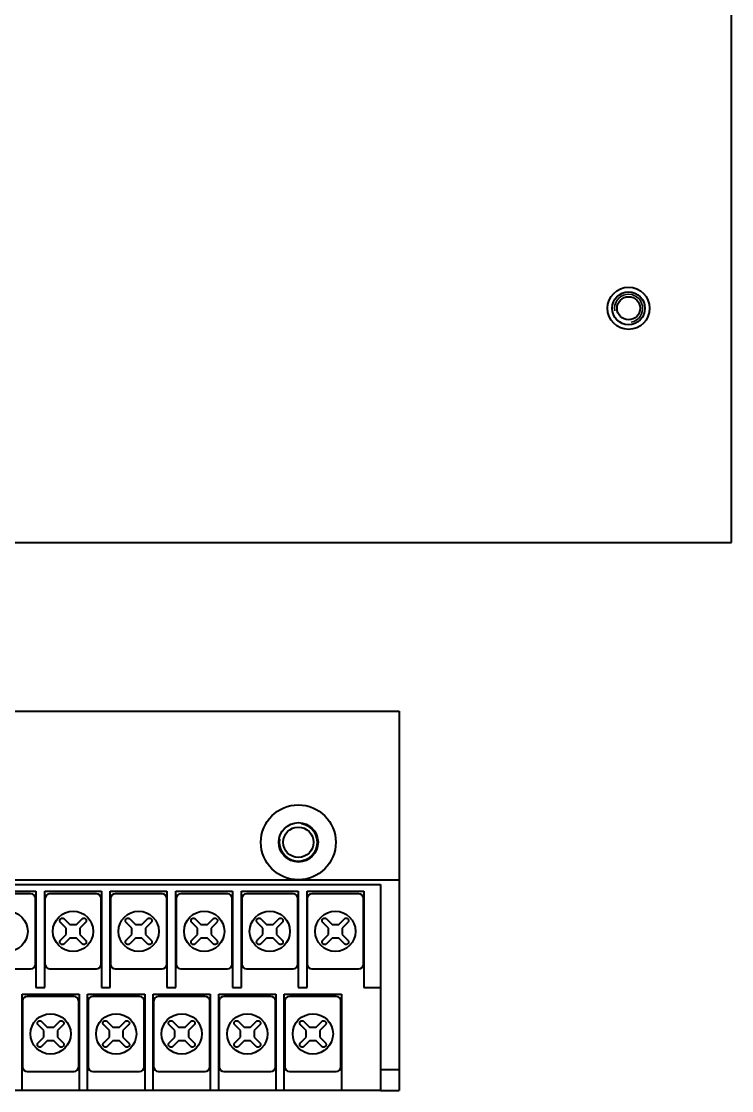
# Model space of a CAD drawing. Header units: millimetres. Extents: x 0 to 5945, y 0 to 4205.
# Drawn here: x 1693.9 to 1769.7, y 292.1 to 406.2 of the extents above; entities that cross this region are included whole.
import ezdxf

# ---------------------------------------------------------------- set-up
doc = ezdxf.new("R2010")
doc.units = ezdxf.units.MM
doc.header["$LTSCALE"] = 5
doc.layers.add('가시적인 것(ISO)', color=3, linetype='Continuous', lineweight=40)
doc.layers.add('가시적인 좁은 것(ISO)', color=3, linetype='Continuous', lineweight=35)

msp = doc.modelspace()

# ---------------------------------------------------------------- linework, layer by layer
at = {"layer": '가시적인 것(ISO)'}
for p, q in [((1769.737, 350.623), (1769.737, 555.723)), ((1549.737, 350.623), (1769.737, 350.623)), ((1688.438, 332.623), (1734.237, 332.623)), ((1734.237, 332.623), (1734.237, 314.623)), ((1585.237, 314.623), (1734.237, 314.623)), ((1587.237, 314.123), (1732.237, 314.123)), ((1732.237, 314.123), (1732.237, 294.373)), ((1734.237, 314.623), (1734.237, 294.373)), ((1689.412, 313.423), (1695.462, 313.423)), ((1694.937, 313.123), (1689.937, 313.123)), ((1695.462, 313.423), (1695.462, 303.123)), ((1696.412, 303.123), (1696.412, 313.423)), ((1696.412, 313.423), (1702.462, 313.423)), ((1701.937, 313.123), (1696.937, 313.123)), ((1702.462, 313.423), (1702.462, 303.123)), ((1703.412, 303.123), (1703.412, 313.423)), ((1703.412, 313.423), (1709.462, 313.423)), ((1708.937, 313.123), (1703.937, 313.123)), ((1709.462, 313.423), (1709.462, 303.123)), ((1710.412, 303.123), (1710.412, 313.423)), ((1710.412, 313.423), (1716.462, 313.423)), ((1715.937, 313.123), (1710.937, 313.123)), ((1716.462, 313.423), (1716.462, 303.123)), ((1717.412, 303.123), (1717.412, 313.423)), ((1717.412, 313.423), (1723.462, 313.423)), ((1722.937, 313.123), (1717.937, 313.123)), ((1723.462, 313.423), (1723.462, 303.123)), ((1724.412, 303.123), (1724.412, 313.423)), ((1724.412, 313.423), (1730.462, 313.423)), ((1729.937, 313.123), (1724.937, 313.123)), ((1730.462, 313.423), (1730.462, 303.123)), ((1695.437, 305.623), (1695.437, 312.623)), ((1696.437, 312.623), (1696.437, 305.623)), ((1702.437, 305.623), (1702.437, 312.623)), ((1703.437, 312.623), (1703.437, 305.623)), ((1709.437, 305.623), (1709.437, 312.623)), ((1710.437, 312.623), (1710.437, 305.623)), ((1716.437, 305.623), (1716.437, 312.623)), ((1717.437, 312.623), (1717.437, 305.623)), ((1723.437, 305.623), (1723.437, 312.623)), ((1724.437, 312.623), (1724.437, 305.623)), ((1730.437, 305.623), (1730.437, 312.623)), ((1698.478, 310.456), (1699.083, 309.851)), ((1699.79, 309.851), (1700.395, 310.456)), ((1705.478, 310.456), (1706.083, 309.851)), ((1706.79, 309.851), (1707.395, 310.456)), ((1712.478, 310.456), (1713.083, 309.851)), ((1713.79, 309.851), (1714.395, 310.456)), ((1719.478, 310.456), (1720.083, 309.851)), ((1720.79, 309.851), (1721.395, 310.456)), ((1726.478, 310.456), (1727.083, 309.851)), ((1727.79, 309.851), (1728.395, 310.456)), ((1698.709, 309.476), (1698.104, 310.081)), ((1698.709, 308.769), (1698.709, 309.476)), ((1699.083, 309.851), (1699.79, 309.851)), ((1700.769, 310.081), (1700.164, 309.476)), ((1700.164, 309.476), (1700.164, 308.769)), ((1705.709, 309.476), (1705.104, 310.081)), ((1705.709, 308.769), (1705.709, 309.476)), ((1706.083, 309.851), (1706.79, 309.851)), ((1707.769, 310.081), (1707.164, 309.476)), ((1707.164, 309.476), (1707.164, 308.769)), ((1712.709, 309.476), (1712.104, 310.081)), ((1712.709, 308.769), (1712.709, 309.476)), ((1713.083, 309.851), (1713.79, 309.851)), ((1714.769, 310.081), (1714.164, 309.476)), ((1714.164, 309.476), (1714.164, 308.769)), ((1719.709, 309.476), (1719.104, 310.081)), ((1719.709, 308.769), (1719.709, 309.476)), ((1720.083, 309.851), (1720.79, 309.851)), ((1721.769, 310.081), (1721.164, 309.476)), ((1721.164, 309.476), (1721.164, 308.769)), ((1726.709, 309.476), (1726.104, 310.081)), ((1726.709, 308.769), (1726.709, 309.476)), ((1727.083, 309.851), (1727.79, 309.851)), ((1728.769, 310.081), (1728.164, 309.476)), ((1728.164, 309.476), (1728.164, 308.769)), ((1698.104, 308.164), (1698.709, 308.769)), ((1699.083, 308.395), (1698.478, 307.79)), ((1699.79, 308.395), (1699.083, 308.395)), ((1700.395, 307.79), (1699.79, 308.395)), ((1700.164, 308.769), (1700.769, 308.164)), ((1705.104, 308.164), (1705.709, 308.769)), ((1706.083, 308.395), (1705.478, 307.79)), ((1706.79, 308.395), (1706.083, 308.395)), ((1707.395, 307.79), (1706.79, 308.395)), ((1707.164, 308.769), (1707.769, 308.164)), ((1712.104, 308.164), (1712.709, 308.769)), ((1713.083, 308.395), (1712.478, 307.79)), ((1713.79, 308.395), (1713.083, 308.395)), ((1714.395, 307.79), (1713.79, 308.395)), ((1714.164, 308.769), (1714.769, 308.164)), ((1719.104, 308.164), (1719.709, 308.769)), ((1720.083, 308.395), (1719.478, 307.79)), ((1720.79, 308.395), (1720.083, 308.395)), ((1721.395, 307.79), (1720.79, 308.395)), ((1721.164, 308.769), (1721.769, 308.164)), ((1726.104, 308.164), (1726.709, 308.769)), ((1727.083, 308.395), (1726.478, 307.79)), ((1727.79, 308.395), (1727.083, 308.395)), ((1728.395, 307.79), (1727.79, 308.395)), ((1728.164, 308.769), (1728.769, 308.164)), ((1689.937, 305.123), (1694.937, 305.123)), ((1696.937, 305.123), (1701.937, 305.123)), ((1703.937, 305.123), (1708.937, 305.123)), ((1710.937, 305.123), (1715.937, 305.123)), ((1717.937, 305.123), (1722.937, 305.123)), ((1724.937, 305.123), (1729.937, 305.123)), ((1693.987, 302.423), (1700.087, 302.423)), ((1693.987, 292.123), (1693.987, 302.423)), ((1695.462, 303.123), (1696.412, 303.123)), ((1700.087, 302.423), (1700.087, 292.123)), ((1700.987, 302.423), (1707.087, 302.423)), ((1700.987, 292.123), (1700.987, 302.423)), ((1702.462, 303.123), (1703.412, 303.123)), ((1707.087, 302.423), (1707.087, 292.123)), ((1707.987, 302.423), (1714.087, 302.423)), ((1707.987, 292.123), (1707.987, 302.423)), ((1709.462, 303.123), (1710.412, 303.123)), ((1714.087, 302.423), (1714.087, 292.123)), ((1714.987, 302.423), (1721.087, 302.423)), ((1714.987, 292.123), (1714.987, 302.423)), ((1716.462, 303.123), (1717.412, 303.123)), ((1721.087, 302.423), (1721.087, 292.123)), ((1721.987, 302.423), (1728.087, 302.423)), ((1721.987, 292.123), (1721.987, 302.423)), ((1723.462, 303.123), (1724.412, 303.123)), ((1728.087, 302.423), (1728.087, 292.123)), ((1730.462, 303.123), (1732.237, 303.123)), ((1694.037, 301.673), (1694.037, 294.673)), ((1699.537, 302.173), (1694.537, 302.173)), ((1700.037, 294.673), (1700.037, 301.673)), ((1701.037, 301.673), (1701.037, 294.673)), ((1706.537, 302.173), (1701.537, 302.173)), ((1707.037, 294.673), (1707.037, 301.673)), ((1708.037, 301.673), (1708.037, 294.673)), ((1713.537, 302.173), (1708.537, 302.173)), ((1714.037, 294.673), (1714.037, 301.673)), ((1715.037, 301.673), (1715.037, 294.673)), ((1720.537, 302.173), (1715.537, 302.173)), ((1721.037, 294.673), (1721.037, 301.673)), ((1722.037, 301.673), (1722.037, 294.673)), ((1727.537, 302.173), (1722.537, 302.173)), ((1728.037, 294.673), (1728.037, 301.673)), ((1696.309, 298.526), (1695.704, 299.131)), ((1696.078, 299.506), (1696.683, 298.901)), ((1697.39, 298.901), (1697.995, 299.506)), ((1698.369, 299.131), (1697.764, 298.526)), ((1703.309, 298.526), (1702.704, 299.131)), ((1703.078, 299.506), (1703.683, 298.901)), ((1704.39, 298.901), (1704.995, 299.506)), ((1705.369, 299.131), (1704.764, 298.526)), ((1710.309, 298.526), (1709.704, 299.131)), ((1710.078, 299.506), (1710.683, 298.901)), ((1711.39, 298.901), (1711.995, 299.506)), ((1712.369, 299.131), (1711.764, 298.526)), ((1717.309, 298.526), (1716.704, 299.131)), ((1717.078, 299.506), (1717.683, 298.901)), ((1718.39, 298.901), (1718.995, 299.506)), ((1719.369, 299.131), (1718.764, 298.526)), ((1724.309, 298.526), (1723.704, 299.131)), ((1724.078, 299.506), (1724.683, 298.901)), ((1725.39, 298.901), (1725.995, 299.506)), ((1726.369, 299.131), (1725.764, 298.526)), ((1696.309, 297.819), (1696.309, 298.526)), ((1696.683, 298.901), (1697.39, 298.901)), ((1697.764, 298.526), (1697.764, 297.819)), ((1703.309, 297.819), (1703.309, 298.526)), ((1703.683, 298.901), (1704.39, 298.901)), ((1704.764, 298.526), (1704.764, 297.819)), ((1710.309, 297.819), (1710.309, 298.526)), ((1710.683, 298.901), (1711.39, 298.901)), ((1711.764, 298.526), (1711.764, 297.819)), ((1717.309, 297.819), (1717.309, 298.526)), ((1717.683, 298.901), (1718.39, 298.901)), ((1718.764, 298.526), (1718.764, 297.819)), ((1724.309, 297.819), (1724.309, 298.526)), ((1724.683, 298.901), (1725.39, 298.901)), ((1725.764, 298.526), (1725.764, 297.819)), ((1695.704, 297.214), (1696.309, 297.819)), ((1696.683, 297.445), (1696.078, 296.84)), ((1697.39, 297.445), (1696.683, 297.445)), ((1697.995, 296.84), (1697.39, 297.445)), ((1697.764, 297.819), (1698.369, 297.214)), ((1702.704, 297.214), (1703.309, 297.819)), ((1703.683, 297.445), (1703.078, 296.84)), ((1704.39, 297.445), (1703.683, 297.445)), ((1704.995, 296.84), (1704.39, 297.445)), ((1704.764, 297.819), (1705.369, 297.214)), ((1709.704, 297.214), (1710.309, 297.819)), ((1710.683, 297.445), (1710.078, 296.84)), ((1711.39, 297.445), (1710.683, 297.445)), ((1711.995, 296.84), (1711.39, 297.445)), ((1711.764, 297.819), (1712.369, 297.214)), ((1716.704, 297.214), (1717.309, 297.819)), ((1717.683, 297.445), (1717.078, 296.84)), ((1718.39, 297.445), (1717.683, 297.445)), ((1718.995, 296.84), (1718.39, 297.445)), ((1718.764, 297.819), (1719.369, 297.214)), ((1723.704, 297.214), (1724.309, 297.819)), ((1724.683, 297.445), (1724.078, 296.84)), ((1725.39, 297.445), (1724.683, 297.445)), ((1725.995, 296.84), (1725.39, 297.445)), ((1725.764, 297.819), (1726.369, 297.214)), ((1694.537, 294.173), (1699.537, 294.173)), ((1701.537, 294.173), (1706.537, 294.173)), ((1708.537, 294.173), (1713.537, 294.173)), ((1715.537, 294.173), (1720.537, 294.173)), ((1722.537, 294.173), (1727.537, 294.173)), ((1732.237, 294.373), (1734.237, 294.373)), ((1732.237, 294.373), (1732.237, 292.123)), ((1734.237, 294.373), (1734.237, 292.123)), ((1693.987, 292.123), (1693.087, 292.123)), ((1700.087, 292.123), (1693.987, 292.123)), ((1700.987, 292.123), (1700.087, 292.123)), ((1707.087, 292.123), (1700.987, 292.123)), ((1707.987, 292.123), (1707.087, 292.123)), ((1714.087, 292.123), (1707.987, 292.123)), ((1714.987, 292.123), (1714.087, 292.123)), ((1721.087, 292.123), (1714.987, 292.123)), ((1721.987, 292.123), (1721.087, 292.123)), ((1728.087, 292.123), (1721.987, 292.123)), ((1732.237, 292.123), (1728.087, 292.123)), ((1732.237, 292.123), (1734.237, 292.123))]:
    msp.add_line(p, q, dxfattribs=at)
for centre, radius in [((1758.737, 375.623), 2.25), ((1758.737, 375.623), 1.75), ((1758.737, 375.623), 1.229), ((1723.487, 318.623), 4), ((1723.487, 318.623), 2.1), ((1723.487, 318.623), 1.621), ((1692.437, 309.123), 2.153), ((1699.437, 309.123), 2.153), ((1706.437, 309.123), 2.153), ((1713.437, 309.123), 2.153), ((1720.437, 309.123), 2.153), ((1727.437, 309.123), 2.153), ((1697.037, 298.173), 2.153), ((1704.037, 298.173), 2.153), ((1711.037, 298.173), 2.153), ((1718.037, 298.173), 2.153), ((1725.037, 298.173), 2.153)]:
    msp.add_circle(centre, radius, dxfattribs=at)
for centre, radius, start, end in [((1694.937, 312.623), 0.5, 0, 90), ((1696.937, 312.623), 0.5, 90, 180), ((1701.937, 312.623), 0.5, 0, 90), ((1703.937, 312.623), 0.5, 90, 180), ((1708.937, 312.623), 0.5, 0, 90), ((1710.937, 312.623), 0.5, 90, 180), ((1715.937, 312.623), 0.5, 0, 90), ((1717.937, 312.623), 0.5, 90, 180), ((1722.937, 312.623), 0.5, 0, 90), ((1724.937, 312.623), 0.5, 90, 180), ((1729.937, 312.623), 0.5, 0, 90), ((1698.291, 310.269), 0.265, 45, 47.54657), ((1700.582, 310.269), 0.265, 132.45343, 135), ((1705.291, 310.269), 0.265, 45, 47.54657), ((1707.582, 310.269), 0.265, 132.45343, 135), ((1712.291, 310.269), 0.265, 45, 47.54657), ((1714.582, 310.269), 0.265, 132.45343, 135), ((1719.291, 310.269), 0.265, 45, 47.54657), ((1721.582, 310.269), 0.265, 132.45343, 135), ((1726.291, 310.269), 0.265, 45, 47.54657), ((1728.582, 310.269), 0.265, 132.45343, 135), ((1698.291, 310.269), 0.265, 222.45343, 225), ((1700.582, 310.269), 0.265, 315, 317.54657), ((1705.291, 310.269), 0.265, 222.45343, 225), ((1707.582, 310.269), 0.265, 315, 317.54657), ((1712.291, 310.269), 0.265, 222.45343, 225), ((1714.582, 310.269), 0.265, 315, 317.54657), ((1719.291, 310.269), 0.265, 222.45343, 225), ((1721.582, 310.269), 0.265, 315, 317.54657), ((1726.291, 310.269), 0.265, 222.45343, 225), ((1728.582, 310.269), 0.265, 315, 317.54657), ((1698.291, 307.977), 0.265, 135, 137.54657), ((1700.582, 307.977), 0.265, 42.45343, 45), ((1705.291, 307.977), 0.265, 135, 137.54657), ((1707.582, 307.977), 0.265, 42.45343, 45), ((1712.291, 307.977), 0.265, 135, 137.54657), ((1714.582, 307.977), 0.265, 42.45343, 45), ((1719.291, 307.977), 0.265, 135, 137.54657), ((1721.582, 307.977), 0.265, 42.45343, 45), ((1726.291, 307.977), 0.265, 135, 137.54657), ((1728.582, 307.977), 0.265, 42.45343, 45), ((1698.291, 307.977), 0.265, 312.45343, 315), ((1700.582, 307.977), 0.265, 225, 227.54657), ((1705.291, 307.977), 0.265, 312.45343, 315), ((1707.582, 307.977), 0.265, 225, 227.54657), ((1712.291, 307.977), 0.265, 312.45343, 315), ((1714.582, 307.977), 0.265, 225, 227.54657), ((1719.291, 307.977), 0.265, 312.45343, 315), ((1721.582, 307.977), 0.265, 225, 227.54657), ((1726.291, 307.977), 0.265, 312.45343, 315), ((1728.582, 307.977), 0.265, 225, 227.54657), ((1694.937, 305.623), 0.5, 270, 0), ((1696.937, 305.623), 0.5, 180, 270), ((1701.937, 305.623), 0.5, 270, 0), ((1703.937, 305.623), 0.5, 180, 270), ((1708.937, 305.623), 0.5, 270, 0), ((1710.937, 305.623), 0.5, 180, 270), ((1715.937, 305.623), 0.5, 270, 0), ((1717.937, 305.623), 0.5, 180, 270), ((1722.937, 305.623), 0.5, 270, 0), ((1724.937, 305.623), 0.5, 180, 270), ((1729.937, 305.623), 0.5, 270, 0), ((1694.537, 301.673), 0.5, 90, 180), ((1699.537, 301.673), 0.5, 0, 90), ((1701.537, 301.673), 0.5, 90, 180), ((1706.537, 301.673), 0.5, 0, 90), ((1708.537, 301.673), 0.5, 90, 180), ((1713.537, 301.673), 0.5, 0, 90), ((1715.537, 301.673), 0.5, 90, 180), ((1720.537, 301.673), 0.5, 0, 90), ((1722.537, 301.673), 0.5, 90, 180), ((1727.537, 301.673), 0.5, 0, 90), ((1695.891, 299.319), 0.265, 222.45343, 225), ((1695.891, 299.319), 0.265, 45, 47.54657), ((1698.182, 299.319), 0.265, 132.45343, 135), ((1698.182, 299.319), 0.265, 315, 317.54657), ((1702.891, 299.319), 0.265, 222.45343, 225), ((1702.891, 299.319), 0.265, 45, 47.54657), ((1705.182, 299.319), 0.265, 132.45343, 135), ((1705.182, 299.319), 0.265, 315, 317.54657), ((1709.891, 299.319), 0.265, 222.45343, 225), ((1709.891, 299.319), 0.265, 45, 47.54657), ((1712.182, 299.319), 0.265, 132.45343, 135), ((1712.182, 299.319), 0.265, 315, 317.54657), ((1716.891, 299.319), 0.265, 222.45343, 225), ((1716.891, 299.319), 0.265, 45, 47.54657), ((1719.182, 299.319), 0.265, 132.45343, 135), ((1719.182, 299.319), 0.265, 315, 317.54657), ((1723.891, 299.319), 0.265, 222.45343, 225), ((1723.891, 299.319), 0.265, 45, 47.54657), ((1726.182, 299.319), 0.265, 132.45343, 135), ((1726.182, 299.319), 0.265, 315, 317.54657), ((1695.891, 297.027), 0.265, 135, 137.54657), ((1695.891, 297.027), 0.265, 312.45343, 315), ((1698.182, 297.027), 0.265, 225, 227.54657), ((1698.182, 297.027), 0.265, 42.45343, 45), ((1702.891, 297.027), 0.265, 135, 137.54657), ((1702.891, 297.027), 0.265, 312.45343, 315), ((1705.182, 297.027), 0.265, 225, 227.54657), ((1705.182, 297.027), 0.265, 42.45343, 45), ((1709.891, 297.027), 0.265, 135, 137.54657), ((1709.891, 297.027), 0.265, 312.45343, 315), ((1712.182, 297.027), 0.265, 225, 227.54657), ((1712.182, 297.027), 0.265, 42.45343, 45), ((1716.891, 297.027), 0.265, 135, 137.54657), ((1716.891, 297.027), 0.265, 312.45343, 315), ((1719.182, 297.027), 0.265, 225, 227.54657), ((1719.182, 297.027), 0.265, 42.45343, 45), ((1723.891, 297.027), 0.265, 135, 137.54657), ((1723.891, 297.027), 0.265, 312.45343, 315), ((1726.182, 297.027), 0.265, 225, 227.54657), ((1726.182, 297.027), 0.265, 42.45343, 45), ((1694.537, 294.673), 0.5, 180, 270), ((1699.537, 294.673), 0.5, 270, 0), ((1701.537, 294.673), 0.5, 180, 270), ((1706.537, 294.673), 0.5, 270, 0), ((1708.537, 294.673), 0.5, 180, 270), ((1713.537, 294.673), 0.5, 270, 0), ((1715.537, 294.673), 0.5, 180, 270), ((1720.537, 294.673), 0.5, 270, 0), ((1722.537, 294.673), 0.5, 180, 270), ((1727.537, 294.673), 0.5, 270, 0)]:
    msp.add_arc(centre, radius, start, end, dxfattribs=at)
for points, knots in [([(1698.096, 310.09), (1698.079, 310.108), (1698.066, 310.128), (1698.043, 310.173), (1698.034, 310.199), (1698.025, 310.256), (1698.025, 310.288), (1698.037, 310.35), (1698.049, 310.381), (1698.084, 310.436), (1698.105, 310.46), (1698.157, 310.499), (1698.186, 310.514), (1698.252, 310.533), (1698.287, 310.536), (1698.353, 310.528), (1698.383, 310.519), (1698.432, 310.494), (1698.452, 310.48), (1698.47, 310.464)], [0.170595989, 0.170595989, 0.170595989, 0.170595989, 0.177826996, 0.177826996, 0.186070713, 0.186070713, 0.195595668, 0.195595668, 0.205597578, 0.205597578, 0.215178076, 0.215178076, 0.225056375, 0.225056375, 0.235916209, 0.235916209, 0.245418102, 0.245418102, 0.252593416, 0.252593416, 0.252593416, 0.252593416]), ([(1700.404, 310.464), (1700.421, 310.48), (1700.441, 310.494), (1700.487, 310.517), (1700.513, 310.525), (1700.57, 310.535), (1700.601, 310.534), (1700.664, 310.522), (1700.695, 310.51), (1700.75, 310.476), (1700.774, 310.454), (1700.813, 310.403), (1700.828, 310.373), (1700.846, 310.308), (1700.849, 310.272), (1700.841, 310.206), (1700.832, 310.176), (1700.807, 310.127), (1700.794, 310.108), (1700.778, 310.09)], [0.170595989, 0.170595989, 0.170595989, 0.170595989, 0.177826996, 0.177826996, 0.186070714, 0.186070714, 0.195595668, 0.195595668, 0.205597578, 0.205597578, 0.215178076, 0.215178076, 0.225056375, 0.225056375, 0.235916209, 0.235916209, 0.245418102, 0.245418102, 0.252593416, 0.252593416, 0.252593416, 0.252593416]), ([(1705.096, 310.09), (1705.079, 310.108), (1705.066, 310.128), (1705.043, 310.173), (1705.034, 310.199), (1705.025, 310.256), (1705.025, 310.288), (1705.037, 310.35), (1705.049, 310.381), (1705.084, 310.436), (1705.105, 310.46), (1705.157, 310.499), (1705.186, 310.514), (1705.252, 310.533), (1705.287, 310.536), (1705.353, 310.528), (1705.383, 310.519), (1705.432, 310.494), (1705.452, 310.48), (1705.47, 310.464)], [0.170595989, 0.170595989, 0.170595989, 0.170595989, 0.177826996, 0.177826996, 0.186070713, 0.186070713, 0.195595668, 0.195595668, 0.205597578, 0.205597578, 0.215178076, 0.215178076, 0.225056375, 0.225056375, 0.235916209, 0.235916209, 0.245418102, 0.245418102, 0.252593416, 0.252593416, 0.252593416, 0.252593416]), ([(1707.404, 310.464), (1707.421, 310.48), (1707.441, 310.494), (1707.487, 310.517), (1707.513, 310.525), (1707.57, 310.535), (1707.601, 310.534), (1707.664, 310.522), (1707.695, 310.51), (1707.75, 310.476), (1707.774, 310.454), (1707.813, 310.403), (1707.828, 310.373), (1707.846, 310.308), (1707.849, 310.272), (1707.841, 310.206), (1707.832, 310.176), (1707.807, 310.127), (1707.794, 310.108), (1707.778, 310.09)], [0.170595989, 0.170595989, 0.170595989, 0.170595989, 0.177826996, 0.177826996, 0.186070714, 0.186070714, 0.195595668, 0.195595668, 0.205597578, 0.205597578, 0.215178076, 0.215178076, 0.225056375, 0.225056375, 0.235916209, 0.235916209, 0.245418102, 0.245418102, 0.252593416, 0.252593416, 0.252593416, 0.252593416]), ([(1712.096, 310.09), (1712.079, 310.108), (1712.066, 310.128), (1712.043, 310.173), (1712.034, 310.199), (1712.025, 310.256), (1712.025, 310.288), (1712.037, 310.35), (1712.049, 310.381), (1712.084, 310.436), (1712.105, 310.46), (1712.157, 310.499), (1712.186, 310.514), (1712.252, 310.533), (1712.287, 310.536), (1712.353, 310.528), (1712.383, 310.519), (1712.432, 310.494), (1712.452, 310.48), (1712.47, 310.464)], [0.170595989, 0.170595989, 0.170595989, 0.170595989, 0.177826996, 0.177826996, 0.186070713, 0.186070713, 0.195595668, 0.195595668, 0.205597578, 0.205597578, 0.215178076, 0.215178076, 0.225056375, 0.225056375, 0.235916209, 0.235916209, 0.245418102, 0.245418102, 0.252593416, 0.252593416, 0.252593416, 0.252593416]), ([(1714.404, 310.464), (1714.421, 310.48), (1714.441, 310.494), (1714.487, 310.517), (1714.513, 310.525), (1714.57, 310.535), (1714.601, 310.534), (1714.664, 310.522), (1714.695, 310.51), (1714.75, 310.476), (1714.774, 310.454), (1714.813, 310.403), (1714.828, 310.373), (1714.846, 310.308), (1714.849, 310.272), (1714.841, 310.206), (1714.832, 310.176), (1714.807, 310.127), (1714.794, 310.108), (1714.778, 310.09)], [0.170595989, 0.170595989, 0.170595989, 0.170595989, 0.177826996, 0.177826996, 0.186070714, 0.186070714, 0.195595668, 0.195595668, 0.205597578, 0.205597578, 0.215178076, 0.215178076, 0.225056375, 0.225056375, 0.235916209, 0.235916209, 0.245418102, 0.245418102, 0.252593416, 0.252593416, 0.252593416, 0.252593416]), ([(1719.096, 310.09), (1719.079, 310.108), (1719.066, 310.128), (1719.043, 310.173), (1719.034, 310.199), (1719.025, 310.256), (1719.025, 310.288), (1719.037, 310.35), (1719.049, 310.381), (1719.084, 310.436), (1719.105, 310.46), (1719.157, 310.499), (1719.186, 310.514), (1719.252, 310.533), (1719.287, 310.536), (1719.353, 310.528), (1719.383, 310.519), (1719.432, 310.494), (1719.452, 310.48), (1719.47, 310.464)], [0.170595989, 0.170595989, 0.170595989, 0.170595989, 0.177826996, 0.177826996, 0.186070713, 0.186070713, 0.195595668, 0.195595668, 0.205597578, 0.205597578, 0.215178076, 0.215178076, 0.225056375, 0.225056375, 0.235916209, 0.235916209, 0.245418102, 0.245418102, 0.252593416, 0.252593416, 0.252593416, 0.252593416]), ([(1721.404, 310.464), (1721.421, 310.48), (1721.441, 310.494), (1721.487, 310.517), (1721.513, 310.525), (1721.57, 310.535), (1721.601, 310.534), (1721.664, 310.522), (1721.695, 310.51), (1721.75, 310.476), (1721.774, 310.454), (1721.813, 310.403), (1721.828, 310.373), (1721.846, 310.308), (1721.849, 310.272), (1721.841, 310.206), (1721.832, 310.176), (1721.807, 310.127), (1721.794, 310.108), (1721.778, 310.09)], [0.170595989, 0.170595989, 0.170595989, 0.170595989, 0.177826996, 0.177826996, 0.186070714, 0.186070714, 0.195595668, 0.195595668, 0.205597578, 0.205597578, 0.215178076, 0.215178076, 0.225056375, 0.225056375, 0.235916209, 0.235916209, 0.245418102, 0.245418102, 0.252593416, 0.252593416, 0.252593416, 0.252593416]), ([(1726.096, 310.09), (1726.079, 310.108), (1726.066, 310.128), (1726.043, 310.173), (1726.034, 310.199), (1726.025, 310.256), (1726.025, 310.288), (1726.037, 310.35), (1726.049, 310.381), (1726.084, 310.436), (1726.105, 310.46), (1726.157, 310.499), (1726.186, 310.514), (1726.252, 310.533), (1726.287, 310.536), (1726.353, 310.528), (1726.383, 310.519), (1726.432, 310.494), (1726.452, 310.48), (1726.47, 310.464)], [0.170595989, 0.170595989, 0.170595989, 0.170595989, 0.177826996, 0.177826996, 0.186070713, 0.186070713, 0.195595668, 0.195595668, 0.205597578, 0.205597578, 0.215178076, 0.215178076, 0.225056375, 0.225056375, 0.235916209, 0.235916209, 0.245418102, 0.245418102, 0.252593416, 0.252593416, 0.252593416, 0.252593416]), ([(1728.404, 310.464), (1728.421, 310.48), (1728.441, 310.494), (1728.487, 310.517), (1728.513, 310.525), (1728.57, 310.535), (1728.601, 310.534), (1728.664, 310.522), (1728.695, 310.51), (1728.75, 310.476), (1728.774, 310.454), (1728.813, 310.403), (1728.828, 310.373), (1728.846, 310.308), (1728.849, 310.272), (1728.841, 310.206), (1728.832, 310.176), (1728.807, 310.127), (1728.794, 310.108), (1728.778, 310.09)], [0.170595989, 0.170595989, 0.170595989, 0.170595989, 0.177826996, 0.177826996, 0.186070714, 0.186070714, 0.195595668, 0.195595668, 0.205597578, 0.205597578, 0.215178076, 0.215178076, 0.225056375, 0.225056375, 0.235916209, 0.235916209, 0.245418102, 0.245418102, 0.252593416, 0.252593416, 0.252593416, 0.252593416]), ([(1698.47, 307.782), (1698.452, 307.766), (1698.432, 307.752), (1698.386, 307.729), (1698.36, 307.721), (1698.303, 307.711), (1698.272, 307.712), (1698.209, 307.723), (1698.178, 307.736), (1698.123, 307.77), (1698.1, 307.792), (1698.061, 307.843), (1698.046, 307.873), (1698.027, 307.938), (1698.024, 307.974), (1698.032, 308.039), (1698.041, 308.07), (1698.066, 308.119), (1698.08, 308.138), (1698.096, 308.156)], [0.170595989, 0.170595989, 0.170595989, 0.170595989, 0.177826996, 0.177826996, 0.186070714, 0.186070714, 0.195595668, 0.195595668, 0.205597578, 0.205597578, 0.215178076, 0.215178076, 0.225056375, 0.225056375, 0.235916209, 0.235916209, 0.245418102, 0.245418102, 0.252593416, 0.252593416, 0.252593416, 0.252593416]), ([(1700.778, 308.156), (1700.794, 308.138), (1700.808, 308.118), (1700.831, 308.073), (1700.839, 308.047), (1700.848, 307.989), (1700.848, 307.958), (1700.836, 307.896), (1700.824, 307.865), (1700.79, 307.81), (1700.768, 307.786), (1700.716, 307.747), (1700.687, 307.732), (1700.622, 307.713), (1700.586, 307.71), (1700.52, 307.718), (1700.49, 307.727), (1700.441, 307.752), (1700.421, 307.766), (1700.404, 307.782)], [0.170595989, 0.170595989, 0.170595989, 0.170595989, 0.177826996, 0.177826996, 0.186070714, 0.186070714, 0.195595668, 0.195595668, 0.205597578, 0.205597578, 0.215178076, 0.215178076, 0.225056375, 0.225056375, 0.235916209, 0.235916209, 0.245418102, 0.245418102, 0.252593416, 0.252593416, 0.252593416, 0.252593416]), ([(1705.47, 307.782), (1705.452, 307.766), (1705.432, 307.752), (1705.386, 307.729), (1705.36, 307.721), (1705.303, 307.711), (1705.272, 307.712), (1705.209, 307.723), (1705.178, 307.736), (1705.123, 307.77), (1705.1, 307.792), (1705.061, 307.843), (1705.046, 307.873), (1705.027, 307.938), (1705.024, 307.974), (1705.032, 308.039), (1705.041, 308.07), (1705.066, 308.119), (1705.08, 308.138), (1705.096, 308.156)], [0.170595989, 0.170595989, 0.170595989, 0.170595989, 0.177826996, 0.177826996, 0.186070714, 0.186070714, 0.195595668, 0.195595668, 0.205597578, 0.205597578, 0.215178076, 0.215178076, 0.225056375, 0.225056375, 0.235916209, 0.235916209, 0.245418102, 0.245418102, 0.252593416, 0.252593416, 0.252593416, 0.252593416]), ([(1707.778, 308.156), (1707.794, 308.138), (1707.808, 308.118), (1707.831, 308.073), (1707.839, 308.047), (1707.848, 307.989), (1707.848, 307.958), (1707.836, 307.896), (1707.824, 307.865), (1707.79, 307.81), (1707.768, 307.786), (1707.716, 307.747), (1707.687, 307.732), (1707.622, 307.713), (1707.586, 307.71), (1707.52, 307.718), (1707.49, 307.727), (1707.441, 307.752), (1707.421, 307.766), (1707.404, 307.782)], [0.170595989, 0.170595989, 0.170595989, 0.170595989, 0.177826996, 0.177826996, 0.186070714, 0.186070714, 0.195595668, 0.195595668, 0.205597578, 0.205597578, 0.215178076, 0.215178076, 0.225056375, 0.225056375, 0.235916209, 0.235916209, 0.245418102, 0.245418102, 0.252593416, 0.252593416, 0.252593416, 0.252593416]), ([(1712.47, 307.782), (1712.452, 307.766), (1712.432, 307.752), (1712.386, 307.729), (1712.36, 307.721), (1712.303, 307.711), (1712.272, 307.712), (1712.209, 307.723), (1712.178, 307.736), (1712.123, 307.77), (1712.1, 307.792), (1712.061, 307.843), (1712.046, 307.873), (1712.027, 307.938), (1712.024, 307.974), (1712.032, 308.039), (1712.041, 308.07), (1712.066, 308.119), (1712.08, 308.138), (1712.096, 308.156)], [0.170595989, 0.170595989, 0.170595989, 0.170595989, 0.177826996, 0.177826996, 0.186070714, 0.186070714, 0.195595668, 0.195595668, 0.205597578, 0.205597578, 0.215178076, 0.215178076, 0.225056375, 0.225056375, 0.235916209, 0.235916209, 0.245418102, 0.245418102, 0.252593416, 0.252593416, 0.252593416, 0.252593416]), ([(1714.778, 308.156), (1714.794, 308.138), (1714.808, 308.118), (1714.831, 308.073), (1714.839, 308.047), (1714.848, 307.989), (1714.848, 307.958), (1714.836, 307.896), (1714.824, 307.865), (1714.79, 307.81), (1714.768, 307.786), (1714.716, 307.747), (1714.687, 307.732), (1714.622, 307.713), (1714.586, 307.71), (1714.52, 307.718), (1714.49, 307.727), (1714.441, 307.752), (1714.421, 307.766), (1714.404, 307.782)], [0.170595989, 0.170595989, 0.170595989, 0.170595989, 0.177826996, 0.177826996, 0.186070714, 0.186070714, 0.195595668, 0.195595668, 0.205597578, 0.205597578, 0.215178076, 0.215178076, 0.225056375, 0.225056375, 0.235916209, 0.235916209, 0.245418102, 0.245418102, 0.252593416, 0.252593416, 0.252593416, 0.252593416]), ([(1719.47, 307.782), (1719.452, 307.766), (1719.432, 307.752), (1719.386, 307.729), (1719.36, 307.721), (1719.303, 307.711), (1719.272, 307.712), (1719.209, 307.723), (1719.178, 307.736), (1719.123, 307.77), (1719.1, 307.792), (1719.061, 307.843), (1719.046, 307.873), (1719.027, 307.938), (1719.024, 307.974), (1719.032, 308.039), (1719.041, 308.07), (1719.066, 308.119), (1719.08, 308.138), (1719.096, 308.156)], [0.170595989, 0.170595989, 0.170595989, 0.170595989, 0.177826996, 0.177826996, 0.186070714, 0.186070714, 0.195595668, 0.195595668, 0.205597578, 0.205597578, 0.215178076, 0.215178076, 0.225056375, 0.225056375, 0.235916209, 0.235916209, 0.245418102, 0.245418102, 0.252593416, 0.252593416, 0.252593416, 0.252593416]), ([(1721.778, 308.156), (1721.794, 308.138), (1721.808, 308.118), (1721.831, 308.073), (1721.839, 308.047), (1721.848, 307.989), (1721.848, 307.958), (1721.836, 307.896), (1721.824, 307.865), (1721.79, 307.81), (1721.768, 307.786), (1721.716, 307.747), (1721.687, 307.732), (1721.622, 307.713), (1721.586, 307.71), (1721.52, 307.718), (1721.49, 307.727), (1721.441, 307.752), (1721.421, 307.766), (1721.404, 307.782)], [0.170595989, 0.170595989, 0.170595989, 0.170595989, 0.177826996, 0.177826996, 0.186070714, 0.186070714, 0.195595668, 0.195595668, 0.205597578, 0.205597578, 0.215178076, 0.215178076, 0.225056375, 0.225056375, 0.235916209, 0.235916209, 0.245418102, 0.245418102, 0.252593416, 0.252593416, 0.252593416, 0.252593416]), ([(1726.47, 307.782), (1726.452, 307.766), (1726.432, 307.752), (1726.386, 307.729), (1726.36, 307.721), (1726.303, 307.711), (1726.272, 307.712), (1726.209, 307.723), (1726.178, 307.736), (1726.123, 307.77), (1726.1, 307.792), (1726.061, 307.843), (1726.046, 307.873), (1726.027, 307.938), (1726.024, 307.974), (1726.032, 308.039), (1726.041, 308.07), (1726.066, 308.119), (1726.08, 308.138), (1726.096, 308.156)], [0.170595989, 0.170595989, 0.170595989, 0.170595989, 0.177826996, 0.177826996, 0.186070714, 0.186070714, 0.195595668, 0.195595668, 0.205597578, 0.205597578, 0.215178076, 0.215178076, 0.225056375, 0.225056375, 0.235916209, 0.235916209, 0.245418102, 0.245418102, 0.252593416, 0.252593416, 0.252593416, 0.252593416]), ([(1728.778, 308.156), (1728.794, 308.138), (1728.808, 308.118), (1728.831, 308.073), (1728.839, 308.047), (1728.848, 307.989), (1728.848, 307.958), (1728.836, 307.896), (1728.824, 307.865), (1728.79, 307.81), (1728.768, 307.786), (1728.716, 307.747), (1728.687, 307.732), (1728.622, 307.713), (1728.586, 307.71), (1728.52, 307.718), (1728.49, 307.727), (1728.441, 307.752), (1728.421, 307.766), (1728.404, 307.782)], [0.170595989, 0.170595989, 0.170595989, 0.170595989, 0.177826996, 0.177826996, 0.186070714, 0.186070714, 0.195595668, 0.195595668, 0.205597578, 0.205597578, 0.215178076, 0.215178076, 0.225056375, 0.225056375, 0.235916209, 0.235916209, 0.245418102, 0.245418102, 0.252593416, 0.252593416, 0.252593416, 0.252593416]), ([(1695.696, 299.14), (1695.679, 299.158), (1695.666, 299.178), (1695.643, 299.223), (1695.634, 299.249), (1695.625, 299.306), (1695.625, 299.338), (1695.637, 299.4), (1695.649, 299.431), (1695.684, 299.486), (1695.705, 299.51), (1695.757, 299.549), (1695.786, 299.564), (1695.852, 299.583), (1695.887, 299.586), (1695.953, 299.578), (1695.983, 299.569), (1696.032, 299.544), (1696.052, 299.53), (1696.07, 299.514)], [0.170595989, 0.170595989, 0.170595989, 0.170595989, 0.177826996, 0.177826996, 0.186070714, 0.186070714, 0.195595668, 0.195595668, 0.205597578, 0.205597578, 0.215178076, 0.215178076, 0.225056375, 0.225056375, 0.235916209, 0.235916209, 0.245418102, 0.245418102, 0.252593416, 0.252593416, 0.252593416, 0.252593416]), ([(1698.004, 299.514), (1698.021, 299.53), (1698.041, 299.544), (1698.087, 299.567), (1698.113, 299.575), (1698.17, 299.585), (1698.201, 299.584), (1698.264, 299.572), (1698.295, 299.56), (1698.35, 299.526), (1698.374, 299.504), (1698.413, 299.453), (1698.428, 299.423), (1698.446, 299.358), (1698.449, 299.322), (1698.441, 299.256), (1698.432, 299.226), (1698.407, 299.177), (1698.394, 299.158), (1698.378, 299.14)], [0.170595989, 0.170595989, 0.170595989, 0.170595989, 0.177826996, 0.177826996, 0.186070714, 0.186070714, 0.195595668, 0.195595668, 0.205597578, 0.205597578, 0.215178076, 0.215178076, 0.225056375, 0.225056375, 0.235916209, 0.235916209, 0.245418102, 0.245418102, 0.252593416, 0.252593416, 0.252593416, 0.252593416]), ([(1702.696, 299.14), (1702.679, 299.158), (1702.666, 299.178), (1702.643, 299.223), (1702.634, 299.249), (1702.625, 299.306), (1702.625, 299.338), (1702.637, 299.4), (1702.649, 299.431), (1702.684, 299.486), (1702.705, 299.51), (1702.757, 299.549), (1702.786, 299.564), (1702.852, 299.583), (1702.887, 299.586), (1702.953, 299.578), (1702.983, 299.569), (1703.032, 299.544), (1703.052, 299.53), (1703.07, 299.514)], [0.170595989, 0.170595989, 0.170595989, 0.170595989, 0.177826996, 0.177826996, 0.186070714, 0.186070714, 0.195595668, 0.195595668, 0.205597578, 0.205597578, 0.215178076, 0.215178076, 0.225056375, 0.225056375, 0.235916209, 0.235916209, 0.245418102, 0.245418102, 0.252593416, 0.252593416, 0.252593416, 0.252593416]), ([(1705.004, 299.514), (1705.021, 299.53), (1705.041, 299.544), (1705.087, 299.567), (1705.113, 299.575), (1705.17, 299.585), (1705.201, 299.584), (1705.264, 299.572), (1705.295, 299.56), (1705.35, 299.526), (1705.374, 299.504), (1705.413, 299.453), (1705.428, 299.423), (1705.446, 299.358), (1705.449, 299.322), (1705.441, 299.256), (1705.432, 299.226), (1705.407, 299.177), (1705.394, 299.158), (1705.378, 299.14)], [0.170595989, 0.170595989, 0.170595989, 0.170595989, 0.177826996, 0.177826996, 0.186070714, 0.186070714, 0.195595668, 0.195595668, 0.205597578, 0.205597578, 0.215178076, 0.215178076, 0.225056375, 0.225056375, 0.235916209, 0.235916209, 0.245418102, 0.245418102, 0.252593416, 0.252593416, 0.252593416, 0.252593416]), ([(1709.696, 299.14), (1709.679, 299.158), (1709.666, 299.178), (1709.643, 299.223), (1709.634, 299.249), (1709.625, 299.306), (1709.625, 299.338), (1709.637, 299.4), (1709.649, 299.431), (1709.684, 299.486), (1709.705, 299.51), (1709.757, 299.549), (1709.786, 299.564), (1709.852, 299.583), (1709.887, 299.586), (1709.953, 299.578), (1709.983, 299.569), (1710.032, 299.544), (1710.052, 299.53), (1710.07, 299.514)], [0.170595989, 0.170595989, 0.170595989, 0.170595989, 0.177826996, 0.177826996, 0.186070714, 0.186070714, 0.195595668, 0.195595668, 0.205597578, 0.205597578, 0.215178076, 0.215178076, 0.225056375, 0.225056375, 0.235916209, 0.235916209, 0.245418102, 0.245418102, 0.252593416, 0.252593416, 0.252593416, 0.252593416]), ([(1712.004, 299.514), (1712.021, 299.53), (1712.041, 299.544), (1712.087, 299.567), (1712.113, 299.575), (1712.17, 299.585), (1712.201, 299.584), (1712.264, 299.572), (1712.295, 299.56), (1712.35, 299.526), (1712.374, 299.504), (1712.413, 299.453), (1712.428, 299.423), (1712.446, 299.358), (1712.449, 299.322), (1712.441, 299.256), (1712.432, 299.226), (1712.407, 299.177), (1712.394, 299.158), (1712.378, 299.14)], [0.170595989, 0.170595989, 0.170595989, 0.170595989, 0.177826996, 0.177826996, 0.186070714, 0.186070714, 0.195595668, 0.195595668, 0.205597578, 0.205597578, 0.215178076, 0.215178076, 0.225056375, 0.225056375, 0.235916209, 0.235916209, 0.245418102, 0.245418102, 0.252593416, 0.252593416, 0.252593416, 0.252593416]), ([(1716.696, 299.14), (1716.679, 299.158), (1716.666, 299.178), (1716.643, 299.223), (1716.634, 299.249), (1716.625, 299.306), (1716.625, 299.338), (1716.637, 299.4), (1716.649, 299.431), (1716.684, 299.486), (1716.705, 299.51), (1716.757, 299.549), (1716.786, 299.564), (1716.852, 299.583), (1716.887, 299.586), (1716.953, 299.578), (1716.983, 299.569), (1717.032, 299.544), (1717.052, 299.53), (1717.07, 299.514)], [0.170595989, 0.170595989, 0.170595989, 0.170595989, 0.177826996, 0.177826996, 0.186070714, 0.186070714, 0.195595668, 0.195595668, 0.205597578, 0.205597578, 0.215178076, 0.215178076, 0.225056375, 0.225056375, 0.235916209, 0.235916209, 0.245418102, 0.245418102, 0.252593416, 0.252593416, 0.252593416, 0.252593416]), ([(1719.004, 299.514), (1719.021, 299.53), (1719.041, 299.544), (1719.087, 299.567), (1719.113, 299.575), (1719.17, 299.585), (1719.201, 299.584), (1719.264, 299.572), (1719.295, 299.56), (1719.35, 299.526), (1719.374, 299.504), (1719.413, 299.453), (1719.428, 299.423), (1719.446, 299.358), (1719.449, 299.322), (1719.441, 299.256), (1719.432, 299.226), (1719.407, 299.177), (1719.394, 299.158), (1719.378, 299.14)], [0.170595989, 0.170595989, 0.170595989, 0.170595989, 0.177826996, 0.177826996, 0.186070714, 0.186070714, 0.195595668, 0.195595668, 0.205597578, 0.205597578, 0.215178076, 0.215178076, 0.225056375, 0.225056375, 0.235916209, 0.235916209, 0.245418102, 0.245418102, 0.252593416, 0.252593416, 0.252593416, 0.252593416]), ([(1723.696, 299.14), (1723.679, 299.158), (1723.666, 299.178), (1723.643, 299.223), (1723.634, 299.249), (1723.625, 299.306), (1723.625, 299.338), (1723.637, 299.4), (1723.649, 299.431), (1723.684, 299.486), (1723.705, 299.51), (1723.757, 299.549), (1723.786, 299.564), (1723.852, 299.583), (1723.887, 299.586), (1723.953, 299.578), (1723.983, 299.569), (1724.032, 299.544), (1724.052, 299.53), (1724.07, 299.514)], [0.170595989, 0.170595989, 0.170595989, 0.170595989, 0.177826996, 0.177826996, 0.186070714, 0.186070714, 0.195595668, 0.195595668, 0.205597578, 0.205597578, 0.215178076, 0.215178076, 0.225056375, 0.225056375, 0.235916209, 0.235916209, 0.245418102, 0.245418102, 0.252593416, 0.252593416, 0.252593416, 0.252593416]), ([(1726.004, 299.514), (1726.021, 299.53), (1726.041, 299.544), (1726.087, 299.567), (1726.113, 299.575), (1726.17, 299.585), (1726.201, 299.584), (1726.264, 299.572), (1726.295, 299.56), (1726.35, 299.526), (1726.374, 299.504), (1726.413, 299.453), (1726.428, 299.423), (1726.446, 299.358), (1726.449, 299.322), (1726.441, 299.256), (1726.432, 299.226), (1726.407, 299.177), (1726.394, 299.158), (1726.378, 299.14)], [0.170595989, 0.170595989, 0.170595989, 0.170595989, 0.177826996, 0.177826996, 0.186070714, 0.186070714, 0.195595668, 0.195595668, 0.205597578, 0.205597578, 0.215178076, 0.215178076, 0.225056375, 0.225056375, 0.235916209, 0.235916209, 0.245418102, 0.245418102, 0.252593416, 0.252593416, 0.252593416, 0.252593416]), ([(1696.07, 296.832), (1696.052, 296.816), (1696.032, 296.802), (1695.986, 296.779), (1695.96, 296.771), (1695.903, 296.761), (1695.872, 296.762), (1695.809, 296.773), (1695.778, 296.786), (1695.723, 296.82), (1695.7, 296.842), (1695.661, 296.893), (1695.646, 296.923), (1695.627, 296.988), (1695.624, 297.024), (1695.632, 297.089), (1695.641, 297.12), (1695.666, 297.169), (1695.68, 297.188), (1695.696, 297.206)], [0.170595989, 0.170595989, 0.170595989, 0.170595989, 0.177826996, 0.177826996, 0.186070714, 0.186070714, 0.195595668, 0.195595668, 0.205597578, 0.205597578, 0.215178076, 0.215178076, 0.225056375, 0.225056375, 0.235916209, 0.235916209, 0.245418102, 0.245418102, 0.252593416, 0.252593416, 0.252593416, 0.252593416]), ([(1698.378, 297.206), (1698.394, 297.188), (1698.408, 297.168), (1698.431, 297.123), (1698.439, 297.097), (1698.448, 297.039), (1698.448, 297.008), (1698.436, 296.946), (1698.424, 296.915), (1698.39, 296.86), (1698.368, 296.836), (1698.316, 296.797), (1698.287, 296.782), (1698.222, 296.763), (1698.186, 296.76), (1698.12, 296.768), (1698.09, 296.777), (1698.041, 296.802), (1698.021, 296.816), (1698.004, 296.832)], [0.170595989, 0.170595989, 0.170595989, 0.170595989, 0.177826996, 0.177826996, 0.186070714, 0.186070714, 0.195595668, 0.195595668, 0.205597578, 0.205597578, 0.215178076, 0.215178076, 0.225056375, 0.225056375, 0.235916209, 0.235916209, 0.245418102, 0.245418102, 0.252593416, 0.252593416, 0.252593416, 0.252593416]), ([(1703.07, 296.832), (1703.052, 296.816), (1703.032, 296.802), (1702.986, 296.779), (1702.96, 296.771), (1702.903, 296.761), (1702.872, 296.762), (1702.809, 296.773), (1702.778, 296.786), (1702.723, 296.82), (1702.7, 296.842), (1702.661, 296.893), (1702.646, 296.923), (1702.627, 296.988), (1702.624, 297.024), (1702.632, 297.089), (1702.641, 297.12), (1702.666, 297.169), (1702.68, 297.188), (1702.696, 297.206)], [0.170595989, 0.170595989, 0.170595989, 0.170595989, 0.177826996, 0.177826996, 0.186070714, 0.186070714, 0.195595668, 0.195595668, 0.205597578, 0.205597578, 0.215178076, 0.215178076, 0.225056375, 0.225056375, 0.235916209, 0.235916209, 0.245418102, 0.245418102, 0.252593416, 0.252593416, 0.252593416, 0.252593416]), ([(1705.378, 297.206), (1705.394, 297.188), (1705.408, 297.168), (1705.431, 297.123), (1705.439, 297.097), (1705.448, 297.039), (1705.448, 297.008), (1705.436, 296.946), (1705.424, 296.915), (1705.39, 296.86), (1705.368, 296.836), (1705.316, 296.797), (1705.287, 296.782), (1705.222, 296.763), (1705.186, 296.76), (1705.12, 296.768), (1705.09, 296.777), (1705.041, 296.802), (1705.021, 296.816), (1705.004, 296.832)], [0.170595989, 0.170595989, 0.170595989, 0.170595989, 0.177826996, 0.177826996, 0.186070714, 0.186070714, 0.195595668, 0.195595668, 0.205597578, 0.205597578, 0.215178076, 0.215178076, 0.225056375, 0.225056375, 0.235916209, 0.235916209, 0.245418102, 0.245418102, 0.252593416, 0.252593416, 0.252593416, 0.252593416]), ([(1710.07, 296.832), (1710.052, 296.816), (1710.032, 296.802), (1709.986, 296.779), (1709.96, 296.771), (1709.903, 296.761), (1709.872, 296.762), (1709.809, 296.773), (1709.778, 296.786), (1709.723, 296.82), (1709.7, 296.842), (1709.661, 296.893), (1709.646, 296.923), (1709.627, 296.988), (1709.624, 297.024), (1709.632, 297.089), (1709.641, 297.12), (1709.666, 297.169), (1709.68, 297.188), (1709.696, 297.206)], [0.170595989, 0.170595989, 0.170595989, 0.170595989, 0.177826996, 0.177826996, 0.186070714, 0.186070714, 0.195595668, 0.195595668, 0.205597578, 0.205597578, 0.215178076, 0.215178076, 0.225056375, 0.225056375, 0.235916209, 0.235916209, 0.245418102, 0.245418102, 0.252593416, 0.252593416, 0.252593416, 0.252593416]), ([(1712.378, 297.206), (1712.394, 297.188), (1712.408, 297.168), (1712.431, 297.123), (1712.439, 297.097), (1712.448, 297.039), (1712.448, 297.008), (1712.436, 296.946), (1712.424, 296.915), (1712.39, 296.86), (1712.368, 296.836), (1712.316, 296.797), (1712.287, 296.782), (1712.222, 296.763), (1712.186, 296.76), (1712.12, 296.768), (1712.09, 296.777), (1712.041, 296.802), (1712.021, 296.816), (1712.004, 296.832)], [0.170595989, 0.170595989, 0.170595989, 0.170595989, 0.177826996, 0.177826996, 0.186070714, 0.186070714, 0.195595668, 0.195595668, 0.205597578, 0.205597578, 0.215178076, 0.215178076, 0.225056375, 0.225056375, 0.235916209, 0.235916209, 0.245418102, 0.245418102, 0.252593416, 0.252593416, 0.252593416, 0.252593416]), ([(1717.07, 296.832), (1717.052, 296.816), (1717.032, 296.802), (1716.986, 296.779), (1716.96, 296.771), (1716.903, 296.761), (1716.872, 296.762), (1716.809, 296.773), (1716.778, 296.786), (1716.723, 296.82), (1716.7, 296.842), (1716.661, 296.893), (1716.646, 296.923), (1716.627, 296.988), (1716.624, 297.024), (1716.632, 297.089), (1716.641, 297.12), (1716.666, 297.169), (1716.68, 297.188), (1716.696, 297.206)], [0.170595989, 0.170595989, 0.170595989, 0.170595989, 0.177826996, 0.177826996, 0.186070714, 0.186070714, 0.195595668, 0.195595668, 0.205597578, 0.205597578, 0.215178076, 0.215178076, 0.225056375, 0.225056375, 0.235916209, 0.235916209, 0.245418102, 0.245418102, 0.252593416, 0.252593416, 0.252593416, 0.252593416]), ([(1719.378, 297.206), (1719.394, 297.188), (1719.408, 297.168), (1719.431, 297.123), (1719.439, 297.097), (1719.448, 297.039), (1719.448, 297.008), (1719.436, 296.946), (1719.424, 296.915), (1719.39, 296.86), (1719.368, 296.836), (1719.316, 296.797), (1719.287, 296.782), (1719.222, 296.763), (1719.186, 296.76), (1719.12, 296.768), (1719.09, 296.777), (1719.041, 296.802), (1719.021, 296.816), (1719.004, 296.832)], [0.170595989, 0.170595989, 0.170595989, 0.170595989, 0.177826996, 0.177826996, 0.186070714, 0.186070714, 0.195595668, 0.195595668, 0.205597578, 0.205597578, 0.215178076, 0.215178076, 0.225056375, 0.225056375, 0.235916209, 0.235916209, 0.245418102, 0.245418102, 0.252593416, 0.252593416, 0.252593416, 0.252593416]), ([(1724.07, 296.832), (1724.052, 296.816), (1724.032, 296.802), (1723.986, 296.779), (1723.96, 296.771), (1723.903, 296.761), (1723.872, 296.762), (1723.809, 296.773), (1723.778, 296.786), (1723.723, 296.82), (1723.7, 296.842), (1723.661, 296.893), (1723.646, 296.923), (1723.627, 296.988), (1723.624, 297.024), (1723.632, 297.089), (1723.641, 297.12), (1723.666, 297.169), (1723.68, 297.188), (1723.696, 297.206)], [0.170595989, 0.170595989, 0.170595989, 0.170595989, 0.177826996, 0.177826996, 0.186070714, 0.186070714, 0.195595668, 0.195595668, 0.205597578, 0.205597578, 0.215178076, 0.215178076, 0.225056375, 0.225056375, 0.235916209, 0.235916209, 0.245418102, 0.245418102, 0.252593416, 0.252593416, 0.252593416, 0.252593416]), ([(1726.378, 297.206), (1726.394, 297.188), (1726.408, 297.168), (1726.431, 297.123), (1726.439, 297.097), (1726.448, 297.039), (1726.448, 297.008), (1726.436, 296.946), (1726.424, 296.915), (1726.39, 296.86), (1726.368, 296.836), (1726.316, 296.797), (1726.287, 296.782), (1726.222, 296.763), (1726.186, 296.76), (1726.12, 296.768), (1726.09, 296.777), (1726.041, 296.802), (1726.021, 296.816), (1726.004, 296.832)], [0.170595989, 0.170595989, 0.170595989, 0.170595989, 0.177826996, 0.177826996, 0.186070714, 0.186070714, 0.195595668, 0.195595668, 0.205597578, 0.205597578, 0.215178076, 0.215178076, 0.225056375, 0.225056375, 0.235916209, 0.235916209, 0.245418102, 0.245418102, 0.252593416, 0.252593416, 0.252593416, 0.252593416])]:
    msp.add_open_spline(points, degree=3, knots=knots, dxfattribs=at)
at = {"layer": '가시적인 좁은 것(ISO)'}
for centre, radius, start, end in [((1758.737, 375.623), 1.5, 280, 190), ((1723.487, 318.623), 2, 170, 80)]:
    msp.add_arc(centre, radius, start, end, dxfattribs=at)

doc.saveas('drawing.dxf')
